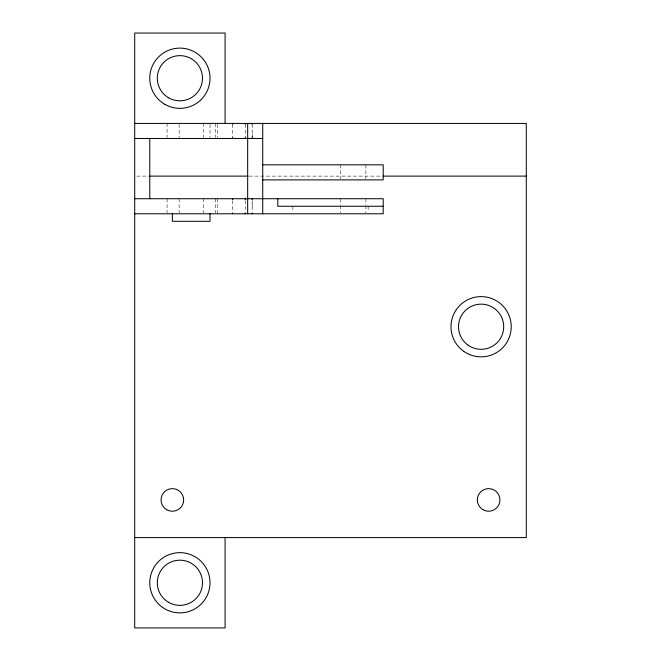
<?xml version="1.0" encoding="UTF-8"?>
<svg xmlns="http://www.w3.org/2000/svg" width="661" height="661" viewBox="0 0 661 661"><rect width="100%" height="100%" fill="white"/><g stroke="black" fill="none" stroke-linecap="round" stroke-linejoin="round"><path stroke-width="0.5" stroke-dasharray="3.31 2.48" d="M252.188 206.249L252.188 203.737M252.188 137.471L252.188 133.456M136.769 176.123L149.138 176.123M249.09 176.123L382.025 176.123M368.152 206.249L368.152 211.9M365.897 164.829L365.897 178.891M365.897 198.721L365.897 204.745M365.897 205.745L365.897 212.776M340.291 164.829L340.291 178.891M340.291 198.721L340.291 204.745M340.291 205.745L340.291 212.776M292.848 206.249L292.848 211.9M252.188 124.359L252.188 137.538M252.188 200.597L252.188 211.9M245.256 124.359L245.256 137.538M245.256 200.597L245.256 211.9M232.606 124.359L232.606 137.538M232.606 200.597L232.606 211.9M217.543 124.417L217.543 137.471M217.543 198.721L217.543 212.776M215.288 123.417L215.288 137.471M215.288 198.721L215.288 212.776M210.016 124.417L210.016 137.471M203.233 123.417L203.233 137.471M203.233 198.721L203.233 212.776M179.139 124.417L179.139 137.471M179.139 198.721L179.139 212.776M167.093 123.417L167.093 137.471M167.093 198.721L167.093 212.776"/><path stroke-width="0.99" d="M134.712 123.417L526.288 123.417L526.288 537.583L134.712 537.583M134.712 138.471L262.723 138.471M262.723 164.829L383.215 164.829L383.215 179.891L262.723 179.891M150.171 176.123L248.065 176.123M383.058 176.123L526.288 176.123M134.712 198.721L383.215 198.721L383.215 213.776L134.712 213.776M383.215 206.249L277.785 206.249L277.785 198.721M262.723 123.417L262.723 213.776M252.188 123.417L252.188 124.359M252.188 137.538L252.188 138.471M252.188 198.721L252.188 199.663M252.188 212.834L252.188 213.776M247.668 123.417L247.668 213.776M245.256 123.417L245.256 124.359M245.256 137.538L245.256 138.471M245.256 198.721L245.256 199.663M245.256 212.834L245.256 213.776M232.606 123.417L232.606 124.359M232.606 137.538L232.606 138.471M232.606 198.721L232.606 199.663M232.606 212.834L232.606 213.776M225.079 123.417L225.079 33.05L134.712 33.05L134.712 627.95L225.079 627.95L225.079 537.583M210.016 213.776L210.016 221.311L172.364 221.311L172.364 213.776M149.774 138.471L149.774 198.721M168.596 97.795A22.59 22.59 0 0 0 202.481 78.229A22.59 22.59 0 0 0 168.596 58.664A22.59 22.59 0 0 0 168.596 97.795M164.829 104.322A30.125 30.125 0 0 0 210.016 78.229A30.125 30.125 0 0 0 164.829 52.145A30.125 30.125 0 0 0 164.829 104.322M168.596 602.336A22.59 22.59 0 0 0 202.481 582.771A22.59 22.59 0 0 0 168.596 563.205A22.59 22.59 0 0 0 168.596 602.336M162.548 607.393A30.125 30.125 0 0 0 209.892 585.472A30.125 30.125 0 0 0 167.233 555.43A30.125 30.125 0 0 0 162.548 607.393M166.712 509.714A11.295 11.295 0 0 0 183.659 499.931A11.295 11.295 0 0 0 166.712 490.148A11.295 11.295 0 0 0 166.712 509.714M482.993 509.714A11.295 11.295 0 0 0 499.931 499.931A11.295 11.295 0 0 0 482.993 490.148A11.295 11.295 0 0 0 482.993 509.714M468.104 345.207A22.59 22.59 0 0 0 503.608 328.765A22.59 22.59 0 0 0 471.615 306.233A22.59 22.59 0 0 0 468.104 345.207M463.766 351.363A30.125 30.125 0 0 0 511.11 329.442A30.125 30.125 0 0 0 468.451 299.4A30.125 30.125 0 0 0 463.766 351.363"/></g></svg>
